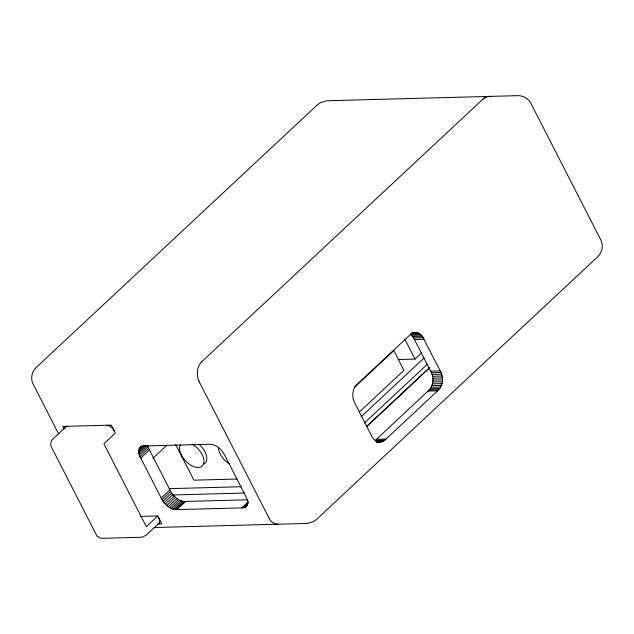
<?xml version="1.0" encoding="UTF-8"?>
<svg xmlns="http://www.w3.org/2000/svg" width="634" height="634" viewBox="0 0 634 634"><rect width="100%" height="100%" fill="white"/><g stroke="black" fill="none" stroke-linecap="round" stroke-linejoin="round"><path stroke-width="0.95" d="M247.593 505.235L245.39 507.168L243.155 507.858L176.941 509.601C169.88 509.887 164.032 503.99 161.171 498.007L140.756 458.113C138.513 454.578 137.158 448.848 141.319 446.122M384.83 440.202L375.209 440.456L428.045 391.051C433.751 386.328 434.25 377.278 430.597 371.152L413.637 337.938L410.372 334.229L419.993 333.967L422.299 336.234L440.218 370.898C443.871 377.016 443.372 386.074 437.666 390.798L384.83 440.202L380.852 442.033L376.556 442.175M246.254 506.487C248.877 503.372 247.268 498.871 245.477 495.748L225.062 455.854C222.225 449.878 216.392 443.982 209.347 444.26L143.078 446.003L139.979 447.374M65.587 427.15L52.186 439.742L51.077 441.605L50.672 445.591L97.018 536.158L100.497 538.155L102.66 538.337L142.198 537.212L146.074 535.223L158.999 523.145M201.699 361.768L483.211 98.88A14.328 10.532 88.5 0 1 491.081 96.661A14.328 10.532 88.5 0 0 483.14 98.88M139.314 448.254L142 445.75M138.862 449.324L142.214 446.193M138.624 450.552L143.989 445.536M138.608 451.915L145.321 445.647M138.83 453.389L147.548 445.242L148.633 448.373L169.896 489.86C172.749 495.836 178.606 501.732 185.667 501.446L247.609 499.79M139.266 454.935L147.984 446.788M139.908 456.52L148.633 448.373M140.756 458.113L149.473 449.966M152.889 458.303L166.607 445.48M161.171 498.007L169.896 489.86M161.955 499.6L170.681 491.453M162.93 501.177L171.648 493.03M164.063 502.707L172.789 494.56M165.339 504.149L174.065 496.002M166.726 505.472L175.452 497.325M157.945 523.977L161.828 523.874L157.771 515.941L146.311 526.656L103.889 443.76L115.356 433.054L111.299 425.121L62.75 426.42L64.05 428.964M168.2 506.661L176.918 498.506M169.722 507.675L178.439 499.521M171.259 508.5L179.985 500.345M172.781 509.11L181.506 500.963M174.255 509.506L182.98 501.359M175.658 509.673L184.383 501.518M176.941 509.601L185.667 501.446M354.343 387.461L393.825 350.57L403.937 370.327L359.423 411.902M241.831 507.858L248.544 501.589M243.155 507.858L248.528 502.849M244.352 507.628L247.704 504.498M245.39 507.168L247.403 505.29M398.2 359.533L415.024 359.082L421.539 352.995M361.214 416.689L424.043 358.004M364.455 423.005L427.276 364.32M366.373 426.666L429.281 367.902M366.547 426.69L429.464 367.91M419.993 333.967C416.736 331.463 411.862 332.343 409.366 335.497L357.671 383.784C351.965 388.507 351.466 397.558 355.119 403.684L371.286 435.281C372.673 438.665 375.597 441.827 379.441 442.096M412.052 332.588L415.896 332.485M412.56 332.596L414.477 332.541M412.496 332.834L417.307 332.707M410.99 333.413L418.678 333.207M411.593 335.243L421.206 334.99M412.686 336.488L422.299 336.234M413.637 337.938L423.258 337.676M414.43 339.555L424.043 339.293M430.597 371.152L440.218 370.898M431.437 372.721L441.058 372.467M432.103 374.44L441.724 374.179M432.578 376.263L442.199 376.01M432.856 378.165L442.469 377.904M432.927 380.083L442.54 379.829M432.784 382.001L442.397 381.739M432.443 383.863L442.056 383.602M431.897 385.63L441.518 385.369M431.168 387.263L440.788 387.009M430.272 388.737L439.885 388.476M429.226 390.005L438.839 389.752M428.045 391.051L437.666 390.798M376.35 439.338L385.971 439.085M375.883 441.28L383.578 441.074M376.477 441.85L382.247 441.692M377.008 442.136L380.852 442.033M237.029 479.027L193.909 480.176L175.705 444.608M169.238 488.656L241.221 486.73M172.472 494.98L244.455 493.046M140.296 516.409L157.771 515.941M154.125 527.52L307.553 523.415L313.529 521.552L316.715 519.254L598.155 256.366C602.165 252.213 603.552 245.635 601 240.357L531.268 104.079C528.938 98.674 523.153 95.425 517.368 95.663L326.447 100.774L320.471 102.629L317.285 104.927L35.845 367.823C31.835 371.968 30.448 378.553 33 383.832L58.645 433.949M404.817 339.142L415.024 359.082M199.147 381.668L268.959 517.946M158.801 517.954L159.665 520.934A7.164 4.073 47 0 1 158.128 523.771M278.445 524.191A14.328 10.532 88.5 0 1 268.887 517.954M199.219 381.668A14.328 10.532 88.5 0 1 201.77 361.768M106.441 425.255A7.164 4.073 47 0 1 114.326 431.049M65.064 428.116A7.164 4.073 47 0 1 67.608 426.294M229.437 463.969A15.279 8.686 47 0 1 218.405 447.691M198.925 444.212A15.279 8.686 47 0 1 203.577 464.262M192.15 444.141A15.279 8.686 47 0 1 203.839 462.868A15.279 8.686 47 0 1 188.425 463.486A15.279 8.686 47 0 1 180.539 444.616"/></g></svg>
